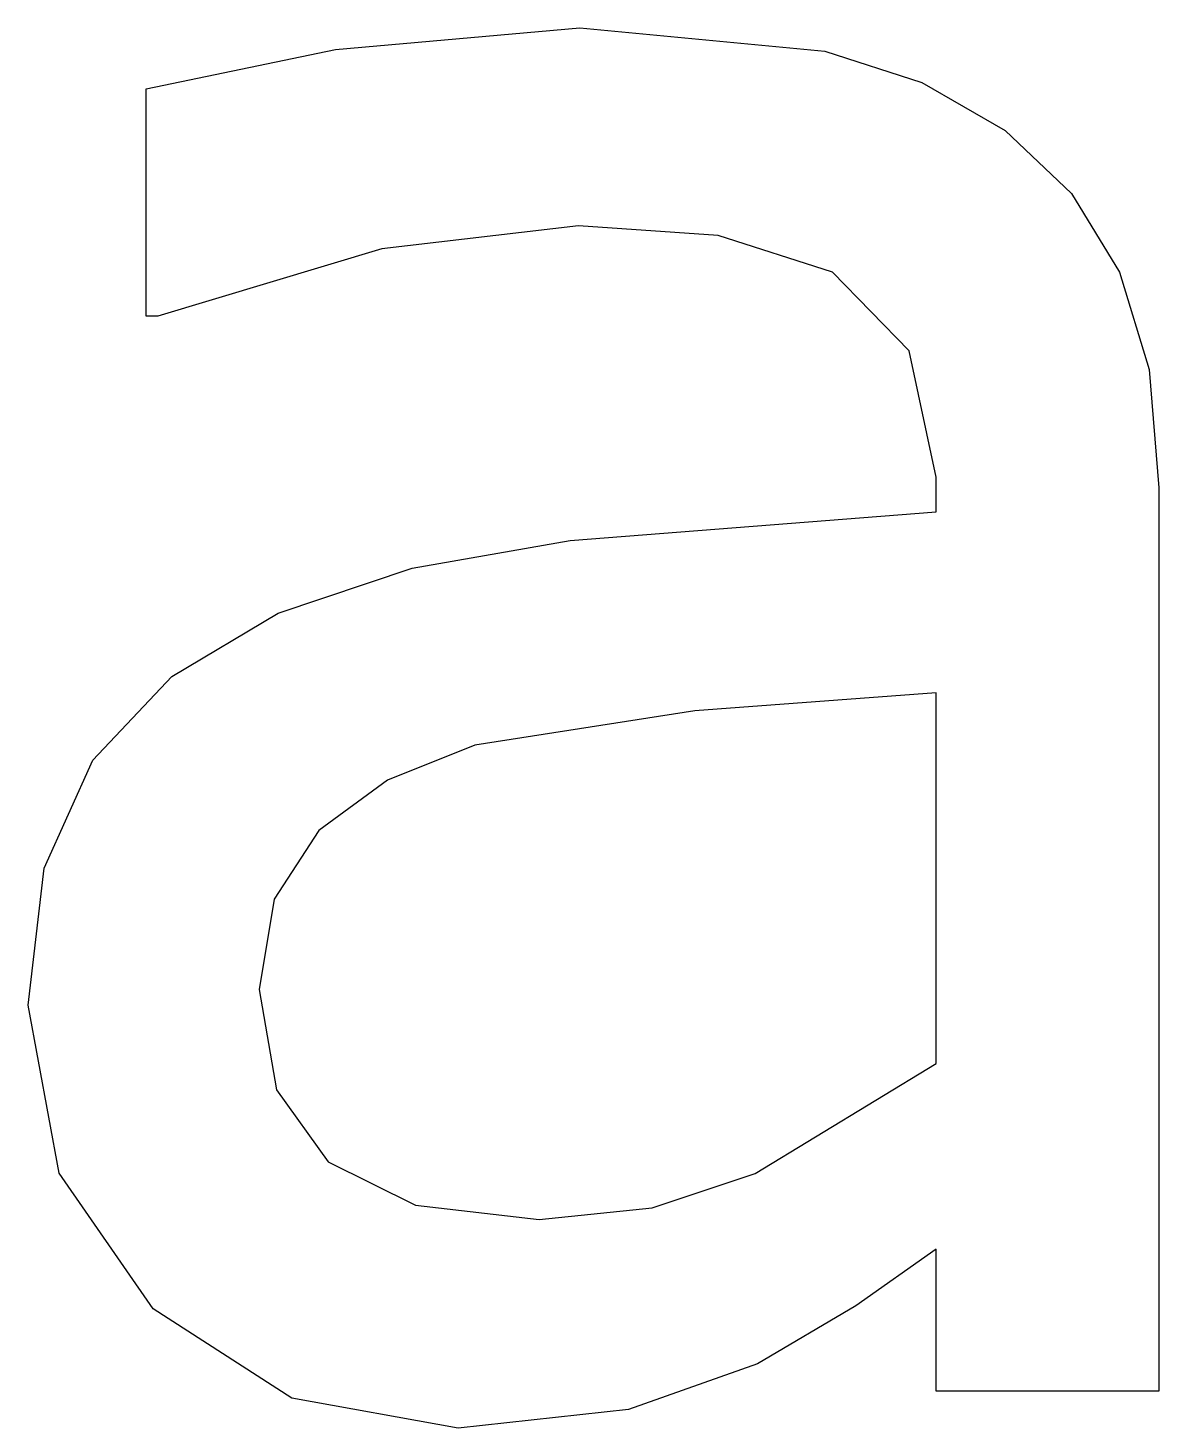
# Model space of a CAD drawing. Header units: metres. Extents: x -59 to 59, y 0 to 145.
import ezdxf

# ---------------------------------------------------------------- set-up
doc = ezdxf.new("R2010")
doc.units = ezdxf.units.M

msp = doc.modelspace()

# ---------------------------------------------------------------- linework, layer by layer
at = {"layer": 'COMPONENT0'}
for p, q in [((-26.71, 142.73), (-1.42, 144.95)), ((-1.42, 144.95), (23.93, 142.54)), ((-46.32, 138.66), (-26.71, 142.73)), ((23.93, 142.54), (34, 139.29)), ((34, 139.29), (42.62, 134.34)), ((-46.32, 115.1), (-46.32, 138.66)), ((42.62, 134.34), (49.47, 127.83)), ((49.47, 127.83), (54.46, 119.66)), ((-1.54, 124.47), (-21.9, 122.07)), ((12.89, 123.48), (-1.54, 124.47)), ((24.73, 119.66), (12.89, 123.48)), ((-21.9, 122.07), (-45.09, 115.1)), ((32.69, 111.52), (24.73, 119.66)), ((54.46, 119.66), (57.52, 109.58)), ((-45.09, 115.1), (-46.32, 115.1)), ((35.47, 98.44), (32.69, 111.52)), ((57.52, 109.58), (58.53, 97.33)), ((35.47, 94.86), (35.47, 98.44)), ((58.53, 97.33), (58.53, 3.82)), ((-2.41, 91.9), (35.47, 94.86)), ((-18.78, 89.04), (-2.41, 91.9)), ((-32.63, 84.38), (-18.78, 89.04)), ((-43.65, 77.79), (-32.63, 84.38)), ((-51.81, 69.14), (-43.65, 77.79)), ((35.47, 76.11), (10.49, 74.26)), ((35.47, 37.75), (35.47, 76.11)), ((10.49, 74.26), (-12.27, 70.69)), ((-12.27, 70.69), (-21.31, 67.06)), ((-56.85, 57.96), (-51.81, 69.14)), ((-21.31, 67.06), (-28.43, 61.87)), ((-28.43, 61.87), (-33.06, 54.76)), ((-58.53, 43.79), (-56.85, 57.96)), ((-33.06, 54.76), (-34.6, 45.4)), ((-34.6, 45.4), (-32.81, 35.02)), ((-55.3, 26.37), (-58.53, 43.79)), ((16.72, 26.34), (35.47, 37.75)), ((-32.81, 35.02), (-27.45, 27.57)), ((-27.45, 27.57), (-18.41, 23.08)), ((-45.58, 12.34), (-55.3, 26.37)), ((6.08, 22.78), (16.72, 26.34)), ((-18.41, 23.08), (-5.61, 21.59)), ((-5.61, 21.59), (6.08, 22.78)), ((35.47, 18.5), (27.14, 12.64)), ((35.47, 3.82), (35.47, 18.5)), ((-31.21, 3.08), (-45.58, 12.34)), ((27.14, 12.64), (16.96, 6.66)), ((16.96, 6.66), (3.64, 1.91)), ((-14, 0), (-31.21, 3.08)), ((58.53, 3.82), (35.47, 3.82)), ((3.64, 1.91), (-14, 0))]:
    msp.add_line(p, q, dxfattribs=at)

doc.saveas('drawing.dxf')
